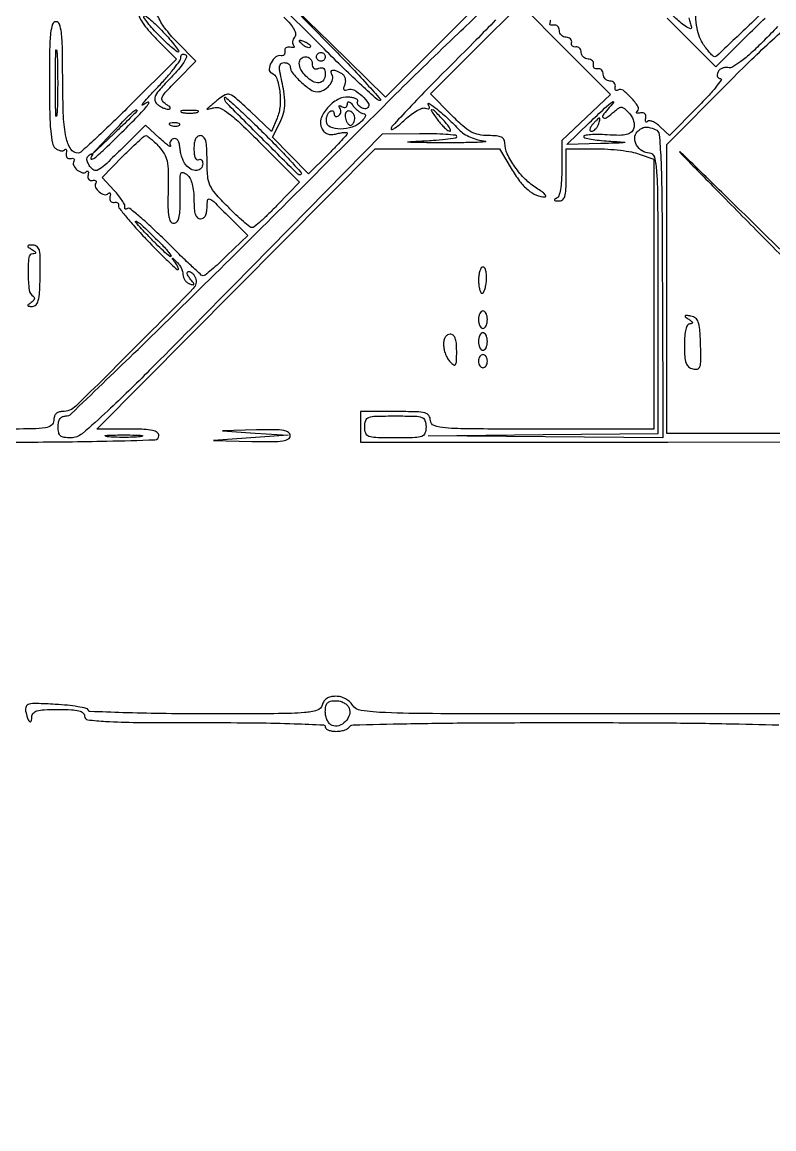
# Model space of a CAD drawing. Extents: x 23 to 255, y 40 to 184.
# Drawn here: x 159.96 to 174.48, y 101.29 to 122.66 of the extents above; entities that cross this region are included whole.
import ezdxf

# ---------------------------------------------------------------- set-up
doc = ezdxf.new("R2010")
doc.units = 0
doc.header["$MEASUREMENT"] = 0

msp = doc.modelspace()

# ---------------------------------------------------------------- linework, layer by layer
for points in [[(207.919475, 175.632891, 0.000007), (191.762556, 175.634099, 0.00002), (173.0434, 175.634494, 0.000013), (151.49745, 175.633531), (95.9364, 175.6296)], [(169.106471, 122.705549, -0.003967), (168.724681, 122.312264, -0.002475), (168.271403, 121.857218, 0.003105), (167.818016, 121.400911, 0.004915), (167.435747, 121.003636, 0.001392), (167.108771, 120.65513, 0.183449), (167.087003, 120.601854, 0.543627), (167.105431, 120.589249, 0.046779), (167.166355, 120.6217, 0.029526), (167.254493, 120.687589, 0.014125), (167.35995, 120.781818, -0.027522), (167.473834, 120.878219, -0.035544), (167.588657, 120.952851, -0.038375), (167.689388, 120.998877, -0.177271), (167.752426, 120.998939, 0.042383), (167.802827, 120.98525, 0.29782), (167.825155, 120.994648, 0.251403), (167.827819, 121.020968, 0.033502), (167.802234, 121.072775, -0.78615), (167.822901, 121.092576, -0.029371), (167.970377, 120.985682, -0.016759), (168.18999, 120.793289, -0.015761), (168.400907, 120.582765, 0.062341), (168.494282, 120.50547, 0.039949), (168.618821, 120.439507, 0.037813), (168.761227, 120.390468, 0.038527), (168.908507, 120.363815, -0.878529), (168.908842, 120.351488, -0.029971), (168.796331, 120.340614, -0.007191), (168.4917, 120.333898, -0.002585), (168.0579, 120.332818, -0.00157), (167.605691, 120.335451, -0.01539), (167.414994, 120.343033, -0.929277), (167.414967, 120.352835, -0.009494), (167.61375, 120.36419, 0.007609), (167.897567, 120.37933, 0.012576), (168.136522, 120.401775, 0.006193), (168.332353, 120.427616, 0.373233), (168.3539, 120.452544, 0.38526), (168.332269, 120.47637, 0.006646), (168.142617, 120.49251, 0.013038), (167.910481, 120.503086, 0.007846), (167.634781, 120.504124), (166.915762, 120.495549), (164.029881, 117.564274, -0.001255), (162.416126, 115.933347, -0.008896), (161.616902, 115.157764, -0.012263), (161.118202, 114.713199, -0.177723), (160.8997, 114.633, -0.032797), (160.769809, 114.641529, -0.146643), (160.70098, 114.67246, -0.168826), (160.665892, 114.733356, -0.047095), (160.6554, 114.8445, -0.045538), (160.664068, 114.939478, -0.107711), (160.69137, 115.004667, -0.13947), (160.737932, 115.042507, -0.101668), (160.803604, 115.056, 0.193871), (160.90649, 115.097451, 0.000444), (162.112093, 116.259184, 0.00276), (163.477892, 117.592266, 0.001633), (165.09351, 119.197147, -0.001051), (167.173657, 121.268288, -0.004971), (168.380439, 122.441244, -0.002124), (169.230312, 123.24416, -0.377965)], [(174.702462, 123.271229, -0.0021), (174.003771, 122.602056, -0.000254), (173.379004, 122.009298, -0.191958), (173.338618, 121.9932, -0.188215), (173.307568, 122.005317, -0.019642), (173.251123, 122.061541, -0.022209), (173.187313, 122.136737, -0.016005), (173.122714, 122.22585, -0.059399), (173.047163, 122.372187, -0.044848), (172.999166, 122.546772, -0.032404), (172.972932, 122.776162, -0.012181)], [(156.676223, 114.5484, 0.000551), (160.080729, 114.55215, 0.004803), (161.592554, 114.570003, 0.003392), (162.524918, 114.596302, 0.404004), (162.6012, 114.6753, 0.242763), (162.569043, 114.737628, 0.102652), (162.48033, 114.776564, 0.043947), (162.31209, 114.797048, 0.00833), (162.002878, 114.8022), (161.404556, 114.8022), (164.090918, 117.5094), (166.777279, 120.2166), (167.980601, 120.2166), (169.183922, 120.2166), (169.406116, 119.837456, 0.029579), (169.569048, 119.593707, 0.055878), (169.731738, 119.422539, 0.071791), (169.895512, 119.320815, 0.104203), (170.061588, 119.286316, 0.461377), (170.075788, 119.303059, 0.154255), (170.059208, 119.335922, 0.045768), (169.995794, 119.389988, 0.016749), (169.897177, 119.454743, -0.061092), (169.681594, 119.625384, -0.041191), (169.479974, 119.866283, -0.041821), (169.331287, 120.119504, -0.111764), (169.284916, 120.32235, 0.124791), (169.266688, 120.393609, 0.161282), (169.217695, 120.439457, 0.087838), (169.125165, 120.463796, 0.0205), (168.96417, 120.4704, -0.049882), (168.779041, 120.488915, -0.078403), (168.62952, 120.544488, -0.055694), (168.47168, 120.658033, -0.014524), (168.245763, 120.874452), (167.847786, 121.278505), (168.715721, 122.143486), (169.583656, 123.008467), (170.453142, 122.136012), (171.322627, 121.263557), (170.853514, 120.819889), (170.3844, 120.376221), (170.3844, 119.83816, -0.013474), (170.378032, 119.601898, -0.031569), (170.357416, 119.426508, -0.040789), (170.325084, 119.305775, -0.214209), (170.27865, 119.257429, 0.051902), (170.244976, 119.239587, 0.449116), (170.242943, 119.224691, 0.185333), (170.264558, 119.213004, 0.021021), (170.32095, 119.208079, 0.169654), (170.396197, 119.230618, 0.16556), (170.44196, 119.29533, 0.062861), (170.463941, 119.429982, 0.009065), (170.469, 119.709), (170.469, 120.2166), (171.034044, 120.2166, -0.01574), (171.270982, 120.20914, -0.014142), (171.515637, 120.186756, -0.014334), (171.733957, 120.154166, -0.042557), (171.880044, 120.115005), (172.161, 120.01341), (172.161, 117.407805), (172.161, 114.8022), (170.0037, 114.8022, -0.001156), (168.609523, 114.805422, -0.018414), (168.137213, 114.825009, -0.066032), (167.916458, 114.872094, -0.317237), (167.8464, 114.9714, 0.157888), (167.81686, 115.062616, 0.176663), (167.74065, 115.114162, 0.055952), (167.575778, 115.136253, 0.005351), (167.1696, 115.1406), (166.4928, 115.1406), (166.4928, 114.8445), (166.4928, 114.5484), (172.43595, 114.551478), (178.3791, 114.554556)], [(162.215865, 122.774449, 0.034033), (162.283858, 122.655503, 0.030747), (162.395255, 122.508607, 0.016886), (162.548177, 122.342487), (162.938146, 121.946565), (162.028041, 121.039282, -0.003795), (161.673857, 120.691516, -0.005952), (161.363574, 120.398514, -0.001987), (161.092781, 120.150816, -0.18634), (161.044045, 120.132, -0.255168), (160.900673, 120.210264, -0.090725), (160.808769, 120.43353, -0.042469), (160.757602, 120.841869, -0.009342), (160.742691, 121.54905, 0.003613), (160.736806, 122.160362, 0.024567), (160.716905, 122.461577, 0.055009), (160.680102, 122.622375, 0.319194), (160.6131, 122.67, 0.32432), (160.545804, 122.621218, 0.052212), (160.509636, 122.453176, 0.02353), (160.490562, 122.138906, 0.003392), (160.4862, 121.495959, 0.004679), (160.491596, 120.919369, 0.017643), (160.511093, 120.558671, 0.02367), (160.543407, 120.323606, 0.175295), (160.599734, 120.227693, 0.057384), (160.647818, 120.196322, 0.071756), (160.69834, 120.179569, 0.086475), (160.743434, 120.179372, 0.155552), (160.775984, 120.196184, -0.120174), (160.797316, 120.209151, -0.360613), (160.811993, 120.2032, -0.145679), (160.817402, 120.177069, -0.033369), (160.8105, 120.132, 0.084138), (160.808114, 120.085071, 0.141689), (160.823305, 120.049002, 0.160133), (160.853704, 120.029382, 0.115544), (160.894338, 120.028346, -0.058776), (160.933972, 120.03181, -0.168168), (160.959466, 120.022112, -0.245286), (160.967838, 120.001921, -0.116912), (160.95872, 119.974482, 0.258514), (160.954906, 119.894458, 0.104146), (161.024801, 119.805483, 0.106455), (161.123525, 119.753423, 0.270995), (161.198984, 119.773184, -0.120174), (161.220316, 119.786151, -0.360613), (161.234993, 119.7802, -0.145679), (161.240402, 119.754069, -0.033369), (161.2335, 119.709, 0.084138), (161.231114, 119.662071, 0.141689), (161.246305, 119.626002, 0.160133), (161.276704, 119.606382, 0.115544), (161.317338, 119.605346, -0.058776), (161.356972, 119.60881, -0.168168), (161.382466, 119.599112, -0.245286), (161.390838, 119.578921, -0.116912), (161.38172, 119.551482, 0.258514), (161.377906, 119.471458, 0.104146), (161.447801, 119.382483, 0.106455), (161.546525, 119.330423, 0.270995), (161.621984, 119.350184, -0.120174), (161.643316, 119.363151, -0.360613), (161.657993, 119.3572, -0.145679), (161.663402, 119.331069, -0.033369), (161.6565, 119.286, 0.079411), (161.653674, 119.2391, 0.13441), (161.667648, 119.20259, 0.159933), (161.696057, 119.182271, 0.12593), (161.73405, 119.18025, -0.065497), (161.772969, 119.182845, -0.125746), (161.802523, 119.173235, -0.173447), (161.818071, 119.153315, -0.149875), (161.81865, 119.126669, 0.239706), (161.828247, 119.07801, 0.00602), (161.973791, 118.897033, 0.011626), (162.15611, 118.686028, 0.007504), (162.376491, 118.449869, 0.00496), (162.738627, 118.0807, 0.025174), (162.952378, 117.887572, 0.72618), (162.977624, 117.903816, 0.097978), (162.932889, 117.99585, -0.001366), (162.864715, 118.086458, -0.225827), (162.862335, 118.098314, -0.561476), (162.868926, 118.100364, -0.002022), (162.942698, 118.034902, -0.053887), (162.989402, 117.983059, -0.040873), (163.029035, 117.917526, -0.041853), (163.056295, 117.848989, -0.072066), (163.065518, 117.788385, 0.084396), (163.075401, 117.732662, 0.068745), (163.103488, 117.678869, 0.069301), (163.144823, 117.635104, 0.08888), (163.1934, 117.608675, 0.019536), (163.262127, 117.58877, 0.453934), (163.27694, 117.59911, 0.194746), (163.269436, 117.625653, 0.007471), (163.204191, 117.707142, -0.034858), (163.165571, 117.761194, -0.085005), (163.147425, 117.806482, -0.18754), (163.152041, 117.835222, -0.266223), (163.17399, 117.8478, -0.124822), (163.210422, 117.838561, -0.06421), (163.248844, 117.810842, -0.057677), (163.283324, 117.770102, -0.055239), (163.308177, 117.721986, -0.292913), (163.266428, 117.519647, -0.002654), (162.131128, 116.368967, -0.003353), (160.998522, 115.248268, -0.195798), (160.734115, 115.1406, 0.077897), (160.663812, 115.12958, 0.123658), (160.612364, 115.097538, 0.120639), (160.581353, 115.044316, 0.071991), (160.5708, 114.9714, -0.224251), (160.526581, 114.877766, -0.134742), (160.412175, 114.826604, -0.035495), (160.159181, 114.805891, -0.002682), (159.471, 114.8022)], [(165.012914, 122.760772, -0.018813), (165.140721, 122.623639, -0.054534), (165.214237, 122.517013, -0.092996), (165.240626, 122.434405, -0.207001), (165.222462, 122.372288, 0.066357), (165.195889, 122.329922, 0.077638), (165.183118, 122.28426, 0.089711), (165.185679, 122.242465, 0.137167), (165.203384, 122.211016, -0.120174), (165.216351, 122.189684, -0.360613), (165.2104, 122.175007, -0.145679), (165.184269, 122.169598, -0.033369), (165.1392, 122.1765, 0.079411), (165.0923, 122.179326, 0.13441), (165.05579, 122.165352, 0.159933), (165.035471, 122.136943, 0.12593), (165.03345, 122.09895, -0.085046), (165.034525, 122.060167, -0.140534), (165.021223, 122.030477, -0.158736), (164.995669, 122.014615, -0.116905), (164.962127, 122.01435, 0.23411), (164.861154, 121.990165, 0.092752), (164.767754, 121.877183, 0.11086), (164.730743, 121.750858, 0.332876), (164.776972, 121.680066, -0.227495), (164.878534, 121.576119, -0.051126), (164.9351, 121.328121, -0.050232), (164.94128, 121.043547, -0.07867), (164.884226, 120.805966), (164.779093, 120.552151), (164.361664, 120.942607, 0.00614), (164.086292, 121.193916, 0.089136), (163.974241, 121.262563, 0.211668), (163.882349, 121.258396, 0.059128), (163.759167, 121.177583, -0.000864), (163.685206, 121.115664, -0.001067), (163.616038, 121.05821, -0.000877), (163.557736, 121.010165, -0.007868), (163.5318, 120.989542, 0.631848), (163.533274, 120.982702, 0.096451), (163.552247, 120.981957, 0.026364), (163.597695, 120.991445, 0.009671), (163.660806, 121.009447, -0.187345), (163.781882, 121.000569, -0.051386), (163.948314, 120.89938, -0.028507), (164.18684, 120.696033, -0.006193), (164.573318, 120.317256), (165.314525, 119.572599), (164.893233, 119.1332, -0.007893), (164.726625, 118.964834, -0.011645), (164.574721, 118.822874, -0.007019), (164.444246, 118.709759, -0.176863), (164.40054, 118.6938, -0.171673), (164.357021, 118.709196, -0.007703), (164.233004, 118.812697, -0.012182), (164.088404, 118.943473, -0.008343), (163.93047, 119.098556, -0.013555), (163.690176, 119.356124, -0.075581), (163.588091, 119.514437, -0.085645), (163.543812, 119.687142, -0.02003), (163.5318, 119.986856, 0.011425), (163.526247, 120.229835, 0.052787), (163.505099, 120.368659, 0.11625), (163.465717, 120.44283, 0.216078), (163.4049, 120.4704, 0.153521), (163.349764, 120.453062, 0.127069), (163.309521, 120.406118, 0.08173), (163.285446, 120.326258, 0.032438), (163.278, 120.211607, 0.027979), (163.283613, 120.111383, 0.069343), (163.301791, 120.040295, 0.145541), (163.329456, 120.005934, 0.297719), (163.3626, 120.0051, -0.139169), (163.394718, 120.014232, -0.191142), (163.422349, 120.003283, -0.138808), (163.441002, 119.972161, -0.066118), (163.4472, 119.925493, -0.183505), (163.413708, 119.83731, -0.200439), (163.331534, 119.797695, -0.14179), (163.220825, 119.823397, -0.092323), (163.119254, 119.907904, -0.062301), (163.081572, 119.966916, -0.028501), (163.047037, 120.051688, -0.027684), (163.020392, 120.146299, -0.03416), (163.006624, 120.236868, 0.039079), (162.992297, 120.325256, 0.098512), (162.964935, 120.384108, 0.161811), (162.926573, 120.4114, 0.167523), (162.880115, 120.409799, 0.096757), (162.842829, 120.386458, 0.112483), (162.819442, 120.351868, 0.115663), (162.813723, 120.311348, 0.10676), (162.82627, 120.271185, -0.656744), (162.818753, 120.261228, -0.096231), (162.786242, 120.276137, -0.023573), (162.71256, 120.334387, -0.008417), (162.612912, 120.424093), (162.344654, 120.673886), (161.858146, 120.192454, -0.005029), (161.554594, 119.898054, -0.066635), (161.428548, 119.806737, -0.244711), (161.345498, 119.805582, -0.137472), (161.269051, 119.875289, -0.030657), (161.22474, 119.956992, -0.101833), (161.210719, 120.016156, -0.155769), (161.223722, 120.061491, -0.107622), (161.262404, 120.098849, -0.034812), (161.302327, 120.119836, -0.421972), (161.316803, 120.113983, -0.218346), (161.315869, 120.091762, -0.017618), (161.286732, 120.039321, 0.675778), (161.304699, 120.015498, 0.11046), (161.380306, 120.055243, 0.016668), (161.604176, 120.258566, 0.003681), (161.973539, 120.622531, 0.005801), (162.267097, 120.922981, 0.03531), (162.405603, 121.090252, 0.743424), (162.387493, 121.113705, 0.070172), (162.28395, 121.056408, -0.806561), (162.275609, 121.063605, -0.050289), (162.309859, 121.113766, -0.011908), (162.418903, 121.237249, -0.004259), (162.58005, 121.408259, 0.010825), (162.750186, 121.593626, 0.015058), (162.893731, 121.767257, 0.011454), (163.003977, 121.91601, 0.154946), (163.0242, 121.979703, -0.095748), (163.031318, 122.016533, -0.173681), (163.051434, 122.039205, -0.171966), (163.081537, 122.044078, -0.093642), (163.116913, 122.030486, -0.361485), (163.132864, 121.982909, -0.050718), (163.082127, 121.883424, -0.035306), (162.980952, 121.748533, -0.014797), (162.827151, 121.581343, 0.009469), (162.623926, 121.365095, 0.061404), (162.538093, 121.243009, 0.157705), (162.522764, 121.157449, 0.176879), (162.561667, 121.08375, 0.041784), (162.614497, 121.043468, 0.035059), (162.676405, 121.00982, 0.036467), (162.737708, 120.987105, 0.076519), (162.787979, 120.980573, 0.146483), (162.815849, 120.989636, 0.374752), (162.820669, 121.008642, 0.117667), (162.79569, 121.038118, 0.026775), (162.740543, 121.074249, -0.112834), (162.670641, 121.139524, -0.259948), (162.664647, 121.20885, -0.081737), (162.731573, 121.309787, -0.006855), (162.948508, 121.536976), (163.313229, 121.9086), (162.941674, 122.287187, -0.032221), (162.718528, 122.54596, -0.058407), (162.577278, 122.786758, -0.185907)], [(174.553369, 122.577753, -0.00773), (174.282152, 122.295507, -0.012045), (174.043822, 122.066353, -0.025272), (173.845838, 121.902566, -0.028904), (173.687971, 121.798498, -0.180752), (173.594227, 121.782658, 0.078845), (173.533107, 121.784669, 0.077868), (173.474084, 121.767702, 0.082903), (173.426166, 121.734868, 0.109994), (173.397048, 121.690954, 0.074822), (173.38687, 121.644797, 0.123206), (173.393888, 121.605671, 0.152359), (173.416784, 121.579832, 0.136676), (173.451361, 121.5702, -0.60896), (173.46492, 121.543954, -0.015556), (173.362775, 121.409097, -0.016694), (173.209939, 121.232264, -0.008704), (173.008451, 121.021764), (172.464889, 120.473327), (172.285518, 120.641837, 0.035041), (172.212133, 120.701685, 0.052442), (172.139972, 120.741982, 0.067456), (172.079359, 120.758744, 0.234272), (172.041924, 120.746124, -0.113795), (172.01995, 120.732385, -0.359742), (172.004849, 120.738043, -0.152043), (171.999089, 120.763819, -0.034206), (172.0059, 120.8088, 0.082914), (172.008553, 120.858612, 0.169899), (171.9918, 120.8934, 0.169899), (171.957012, 120.910153, 0.082914), (171.9072, 120.9075, -0.034206), (171.862219, 120.900689, -0.152043), (171.836443, 120.906449, -0.359742), (171.830785, 120.92155, -0.113795), (171.844524, 120.943524, 0.352482), (171.854233, 121.033388, 0.043745), (171.725242, 121.200428, 0.042823), (171.567096, 121.344886, 0.311577), (171.469806, 121.349804, -0.116721), (171.443399, 121.341018, -0.24775), (171.424091, 121.349112, -0.168461), (171.414985, 121.373725, -0.058119), (171.418654, 121.412016, 0.118611), (171.417637, 121.453542, 0.122088), (171.397795, 121.489557, 0.111703), (171.361678, 121.51436, 0.087469), (171.315, 121.524055, -0.097372), (171.266265, 121.535179, -0.091968), (171.224247, 121.564047, -0.091968), (171.195379, 121.606065, -0.097372), (171.184255, 121.6548, 0.081727), (171.175077, 121.701665, 0.107643), (171.151604, 121.73821, 0.122076), (171.117622, 121.758693, 0.126707), (171.078505, 121.76055, -0.099912), (171.041278, 121.760346, -0.149017), (171.012747, 121.775547, -0.149017), (170.997546, 121.804078, -0.099912), (170.99775, 121.841305, 0.126707), (170.995893, 121.880422, 0.122076), (170.97541, 121.914404, 0.107643), (170.938865, 121.937877, 0.081727), (170.892, 121.947055, -0.097372), (170.843265, 121.958179, -0.091968), (170.801247, 121.987047, -0.091968), (170.772379, 122.029065, -0.097372), (170.761255, 122.0778, 0.081727), (170.752077, 122.124665, 0.107643), (170.728604, 122.16121, 0.122076), (170.694622, 122.181693, 0.126707), (170.655505, 122.18355, -0.099912), (170.618278, 122.183346, -0.149017), (170.589747, 122.198547, -0.149017), (170.574546, 122.227078, -0.099912), (170.57475, 122.264305, 0.126707), (170.572893, 122.303422, 0.122076), (170.55241, 122.337404, 0.107643), (170.515865, 122.360877, 0.081727), (170.469, 122.370055, -0.097372), (170.420265, 122.381179, -0.091968), (170.378247, 122.410047, -0.091968), (170.349379, 122.452065, -0.097372), (170.338255, 122.5008, 0.087469), (170.32856, 122.547478, 0.111703), (170.303757, 122.583595, 0.122088), (170.267742, 122.603437, 0.118611), (170.226216, 122.604454, -0.055337), (170.187769, 122.600554, -0.160715), (170.162797, 122.609057, -0.250524), (170.154273, 122.627498, -0.124536), (170.16225, 122.652768, 0.32665), (170.158362, 122.702599, 0.00479)], [(172.421519, 122.736601), (173.358838, 121.799282), (173.985559, 122.421821, -0.006658), (174.311423, 122.737001, -0.034375)], [(172.840371, 122.743048, -0.000496), (172.866184, 122.648148, -0.000718), (172.888786, 122.56425, -0.619908), (172.85679, 122.536037, -0.068677), (172.745334, 122.600498, -0.023138), (172.534157, 122.781188, -0.006018)], [(175.227269, 114.7176), (172.4148, 114.7176), (172.4148, 117.507438), (172.4148, 120.297277), (173.591342, 121.483638, -0.004554), (174.050501, 121.938272, -0.007069), (174.455647, 122.321191, -0.00274), (174.807606, 122.641004, -0.187541)], [(175.6296, 117.26319, 0.000441), (174.560626, 118.314421, 0.000661), (173.625638, 119.229847, 0.000262), (172.821533, 120.014225, 0.01496), (172.6686, 120.15458, 0.958983), (172.66276, 120.148367, 0.00047), (173.339178, 119.458252, 0.000939), (174.192284, 118.592765, 0.000504), (175.248419, 117.527468)], [(174.6144, 109.3032), (170.53165, 109.3032, -0.000606), (167.884319, 109.306408, -0.009488), (166.979505, 109.325774, -0.022972), (166.507391, 109.366624, -0.223699), (166.343233, 109.4724, 0.075279), (166.285682, 109.539557, 0.057865), (166.205679, 109.593869, 0.056523), (166.113209, 109.629508, 0.063823), (166.018863, 109.6416, 0.05222), (165.919572, 109.631202, 0.09102), (165.84325, 109.599808, 0.103071), (165.789277, 109.546715, 0.083296), (165.755913, 109.4724, -0.260787), (165.659768, 109.372448, -0.055099), (165.412924, 109.326379, -0.017427), (164.912557, 109.306567, -0.001181), (163.486683, 109.3032, -0.00315), (162.631593, 109.308587, -0.005151), (161.907005, 109.325184, -0.001137), (161.275788, 109.347586, -0.301869), (161.2335, 109.378037, 0.253622), (161.197711, 109.409028, 0.011968), (161.035906, 109.440643, 0.017254), (160.834281, 109.467932, 0.011298), (160.60044, 109.486073, 0.005197), (160.232836, 109.502419, 0.063718), (160.093152, 109.489359, 0.236898), (160.03661, 109.443099, 0.153725), (160.026737, 109.357489, 0.027269), (160.060742, 109.221353, 0.133492), (160.10281, 109.154951, 0.547936), (160.134946, 109.163564, 0.076759), (160.1478, 109.2468, -0.184957), (160.174746, 109.317153, -0.143036), (160.24509, 109.360775, -0.058085), (160.384423, 109.382533, -0.009717), (160.6554, 109.3878, -0.010614), (160.912241, 109.382347, -0.050675), (161.05725, 109.361363, -0.113455), (161.13443, 109.322068, -0.222027), (161.163, 109.2609, 0.376957), (161.227059, 109.188005, 0.018593), (161.5719, 109.156304, 0.012108), (162.176974, 109.137978, 0.001516), (163.4895, 109.134, -0.002545), (164.490058, 109.128907, -0.006542), (165.213225, 109.112081, -0.00226), (165.778177, 109.088979, -0.400981), (165.816, 109.0494, 0.222681), (165.831175, 109.017016, 0.076538), (165.876661, 108.989651, 0.058208), (165.943431, 108.97099, 0.039081), (166.022507, 108.9648, 0.037634), (166.105388, 108.971047, 0.041396), (166.183712, 108.989651, 0.045439), (166.246896, 109.016871, 0.130646), (166.2813, 109.0494, -0.253681), (166.351274, 109.089496, -0.000822), (167.389405, 109.112151, -0.003622), (168.686005, 109.128917, -0.001421), (170.473993, 109.134, -0.001379), (172.277955, 109.129026, -0.003729), (173.558148, 109.112418, -0.000767), (174.574656, 109.090089, -0.407348)]]:
    msp.add_lwpolyline(points, format="xyb")
for points in [[(168.076929, 122.314681), (166.978205, 121.214181), (165.910653, 122.25934), (164.8431, 123.3045), (165.89933, 122.22585, -0.00376), (166.298452, 121.812077, -0.006659), (166.620426, 121.464053, -0.002491), (166.881682, 121.171084, -0.645936), (166.870908, 121.1472, -0.186412), (166.815307, 121.168676, -0.002167), (166.519311, 121.439773, -0.006229), (166.179739, 121.761431, -0.003983), (165.792856, 122.143194), (164.799456, 123.139188), (164.969328, 123.472382, 0.054076), (165.086381, 123.78015, 0.061913), (165.127697, 124.092006, 0.062734), (165.091297, 124.401011, 0.057897), (164.979212, 124.7004), (164.827351, 124.9965), (165.510661, 125.694956), (166.193971, 126.393412), (167.684812, 124.904297), (169.175653, 123.415182)], [(162.979038, 122.089038, -0.378562), (162.955032, 122.087556, -0.008422), (162.857476, 122.166286, -0.014746), (162.741661, 122.268963, -0.008891), (162.610253, 122.397053, -0.011693), (162.484196, 122.530477, -0.019271), (162.384834, 122.649624, -0.013949), (162.312856, 122.748623, -0.361113), (162.315696, 122.779296, -0.372009), (162.345879, 122.781506, -0.014167), (162.441414, 122.706204, -0.019398), (162.556213, 122.602505, -0.011682), (162.68448, 122.47128, -0.008879), (162.807405, 122.334715, -0.014643), (162.905742, 122.214552, -0.008301), (162.981019, 122.113439, -0.36751)], [(165.522139, 122.178739, -0.20742), (165.49623, 122.1685, -0.082976), (165.458042, 122.176171, -0.063152), (165.41386, 122.199735, -0.043285), (165.37044, 122.236502, -0.011214), (165.317409, 122.292384, -0.400052), (165.317806, 122.30873, -0.286372), (165.336844, 122.313139, -0.008399), (165.417799, 122.283861, -0.036269), (165.472586, 122.258313, -0.070189), (165.511024, 122.229154, -0.120343), (165.527725, 122.201427, -0.278911)], [(160.633535, 120.91455, -0.051624), (160.62278, 120.845687, -0.855935), (160.612633, 120.846738, -0.01079), (160.605705, 121.076082, -0.002155), (160.60394, 121.4856, -0.002155), (160.605705, 121.895118, -0.01079), (160.612633, 122.124462, -0.855935), (160.62278, 122.125513, -0.051624), (160.633535, 122.05665, -0.008153), (160.642761, 121.796683, -0.004793), (160.645743, 121.4856, -0.004793), (160.642761, 121.174517, -0.008153)], [(165.816, 121.9932, -0.099038), (165.809541, 121.960913, -0.097945), (165.791149, 121.933451, -0.097945), (165.763687, 121.915059, -0.099038), (165.7314, 121.9086, -0.099038), (165.699113, 121.915059, -0.097945), (165.671651, 121.933451, -0.097945), (165.653259, 121.960913, -0.099038), (165.6468, 121.9932, -0.099038), (165.653259, 122.025487, -0.097945), (165.671651, 122.052949, -0.097945), (165.699113, 122.071341, -0.099038), (165.7314, 122.0778, -0.099038), (165.763687, 122.071341, -0.097945), (165.791149, 122.052949, -0.097945), (165.809541, 122.025487, -0.099038)], [(165.1392, 121.800674, 0.174038), (165.182149, 121.681022, 0.03293), (165.343639, 121.509432, 0.033685), (165.527559, 121.359931, 0.152305), (165.657591, 121.317862, 0.128704), (165.781117, 121.348797, 0.089584), (165.893451, 121.439651, 0.101275), (165.957208, 121.55359, 0.218867), (165.94519, 121.651094, -0.156103), (165.931326, 121.706815, -0.369911), (165.959048, 121.73515, -0.126727), (166.033356, 121.722826, -0.037253), (166.136115, 121.667891, -0.107412), (166.173733, 121.630721, -0.081902), (166.197085, 121.577565, -0.077044), (166.203005, 121.516546, -0.077489), (166.190146, 121.456727, 0.034245), (166.17029, 121.392066, 0.210845), (166.176583, 121.358642, 0.285302), (166.203201, 121.346971, 0.056009), (166.256069, 121.360724, -0.226166), (166.370033, 121.351766, -0.054176), (166.52746, 121.236614, -0.058668), (166.647157, 121.098424, -0.35994), (166.63891, 121.01131, -0.231179), (166.577902, 120.990343, -0.1105), (166.497903, 121.018954, -0.120969), (166.442208, 121.0768, -0.276561), (166.443021, 121.135099, 0.337786), (166.440613, 121.159608, 0.099207), (166.40789, 121.183148, 0.057026), (166.348537, 121.202284, 0.028857), (166.270652, 121.213282, 0.147662), (166.058466, 121.167916, 0.087726), (165.855602, 121.004256, 0.094625), (165.732495, 120.793308, 0.210784), (165.746303, 120.611753, 0.069761), (165.79684, 120.542541, 0.113426), (165.857642, 120.503146, 0.101369), (165.934622, 120.491748, 0.047748), (166.034451, 120.506885, -0.01809), (166.112895, 120.523583, -0.03161), (166.178914, 120.530898, -0.035678), (166.227007, 120.529735, -0.386512), (166.239, 120.516538, -0.181561), (166.228934, 120.489732, -0.003524), (166.129457, 120.377555, -0.008001), (166.009007, 120.247876, -0.00522), (165.866087, 120.10194), (165.493174, 119.729027), (165.14535, 120.083434), (164.797526, 120.437841), (164.935936, 120.715291, 0.049589), (165.008684, 120.906446, 0.065384), (165.033565, 121.09106, 0.043942), (165.013665, 121.326158, 0.011016), (164.939281, 121.70415, -0.047796), (164.9301, 121.779776, -0.114033), (164.941372, 121.834876, -0.160629), (164.972156, 121.868092, -0.126887), (165.019873, 121.8804, -0.065002), (165.065492, 121.874444, -0.08253), (165.104148, 121.856981, -0.098941), (165.130006, 121.831078, -0.14789)], [(165.5622, 121.857249, 0.077669), (165.570641, 121.803237, 0.166102), (165.595516, 121.769775, 0.166138), (165.635661, 121.758531, 0.07771), (165.6891, 121.769994, -0.086117), (165.745198, 121.78105, -0.195231), (165.784919, 121.765971, -0.155809), (165.808657, 121.723853, -0.051069), (165.816, 121.652145, -0.148866), (165.782361, 121.541666, -0.226305), (165.697534, 121.491443, -0.151336), (165.574262, 121.517839, -0.068622), (165.441343, 121.618543, -0.069558), (165.346396, 121.74435, -0.123494), (165.312971, 121.869056, -0.201266), (165.348096, 121.956717, -0.200752), (165.4353, 121.9932, -0.106303), (165.483718, 121.982788, -0.099375), (165.524923, 121.953264, -0.096079), (165.552546, 121.909147, -0.09222)], [(165.352079, 119.724479, -0.412572), (165.287104, 119.724297, -0.001105), (164.594106, 120.412602, -0.00154), (163.914746, 121.094538, -0.19762), (163.8702, 121.202843, -0.645983), (163.889046, 121.211343, -0.003197), (164.093083, 121.028827, -0.007516), (164.337875, 120.800226, -0.004209), (164.628951, 120.515337, -0.00441), (164.917328, 120.223187, -0.007347), (165.154355, 119.971488, -0.002157), (165.352828, 119.752536, -0.398678)], [(166.565577, 120.8934, -0.280319), (166.588065, 120.879717, -0.206123), (166.590186, 120.84991, -0.081739), (166.56426, 120.8023, -0.030921), (166.51395, 120.74535, -0.113898), (166.337044, 120.634789, -0.082511), (166.107101, 120.596, -0.102535), (165.915157, 120.635288, -0.27928), (165.837793, 120.743684, -0.051569), (165.839455, 120.803309, -0.051282), (165.853276, 120.86145, -0.05602), (165.876428, 120.909652, -0.114882), (165.905983, 120.939027, -0.096671), (165.936198, 120.950429, -0.174401), (165.96193, 120.94582, -0.171212), (165.979146, 120.925753, -0.092754), (165.9852, 120.8934, 0.103494), (165.991878, 120.861481, 0.179156), (166.010457, 120.842208, 0.165631), (166.038345, 120.83882, 0.086767), (166.07118, 120.851953, 0.105964), (166.09964, 120.879259, 0.09932), (166.115233, 120.916456, 0.096172), (166.115531, 120.95782, 0.092519), (166.100409, 120.996917, -0.036486), (166.082365, 121.031521, -0.343373), (166.086306, 121.046711, -0.279645), (166.103745, 121.048639, -0.029587), (166.141329, 121.028379, 0.088781), (166.179223, 121.013398, 0.167696), (166.211418, 121.017702, 0.174807), (166.23322, 121.040665, 0.097571), (166.241691, 121.078757, -0.109415), (166.250815, 121.115682, -0.371867), (166.271906, 121.124563, -0.13099), (166.306168, 121.102409, -0.021753), (166.356767, 121.04145, 0.037549), (166.406892, 120.9848, 0.038672), (166.464464, 120.93689, 0.04167), (166.520708, 120.903673, 0.11302)], [(171.2727, 120.978, 0.033619), (171.177026, 120.856828, 0.500692), (171.191921, 120.81295, 0.242254), (171.263607, 120.824535, 0.025003), (171.400357, 120.936385, -0.034401), (171.484864, 121.002895, -0.17774), (171.541614, 121.017157, -0.157996), (171.598022, 120.992034, -0.025713), (171.684008, 120.90632, -0.054153), (171.737435, 120.832635, -0.060517), (171.771436, 120.751829, -0.06629), (171.783047, 120.672316, -0.095041), (171.770546, 120.602389, -0.129539), (171.718999, 120.530799, -0.115929), (171.636742, 120.490221, -0.059925), (171.500598, 120.475496, -0.012584), (171.260791, 120.484404, 0.012216), (171.086872, 120.490993, 0.020387), (170.940455, 120.48699, 0.015589), (170.826714, 120.475661, 0.377057), (170.807285, 120.453472, 0.346583), (170.826818, 120.428777, 0.012982), (170.950261, 120.402675, 0.018561), (171.107351, 120.379689, 0.011378), (171.29385, 120.363718, -0.001134), (171.597141, 120.343996, -0.840676), (171.598038, 120.335525, -0.062999), (171.548144, 120.327865, -0.000468), (171.13094, 120.317197), (170.481579, 120.3012), (170.91944, 120.722375, -0.004604), (171.211695, 120.998358, -0.0303), (171.367252, 121.125958, -0.854322), (171.381489, 121.111659, -0.026199)], [(162.1782, 120.95367, -0.197838), (162.171533, 120.937479, -0.001034), (162.047731, 120.813164, -0.004332), (161.904315, 120.672212, -0.002707), (161.73405, 120.50952), (161.2899, 120.0897), (161.70972, 120.53385, -0.002382), (161.965379, 120.801758, -0.01834), (162.090249, 120.9222, -0.059334), (162.154899, 120.967592, -0.567399)], [(163.04535, 120.919683, 0.039571), (163.112799, 120.907652, 0.024357), (163.1934, 120.903724, 0.024357), (163.274001, 120.907652, 0.039571), (163.34145, 120.919683, 0.161593), (163.363373, 120.933922, 0.542911), (163.359031, 120.947008, 0.052887), (163.299318, 120.956028, 0.011065), (163.1934, 120.958373, 0.011065), (163.087482, 120.956028, 0.052887), (163.027769, 120.947008, 0.542911), (163.023427, 120.933922, 0.161593)], [(166.211831, 120.917882, 0.110653), (166.19911, 120.881125, 0.057983), (166.19926, 120.832481, 0.053466), (166.211268, 120.780196, 0.055305), (166.234007, 120.732279, 0.040088), (166.270654, 120.682406, 0.198204), (166.301155, 120.66708, 0.224971), (166.330997, 120.678596, 0.051636), (166.364874, 120.722539, 0.09172), (166.382346, 120.767502, 0.07681), (166.384109, 120.818724, 0.076613), (166.370315, 120.868212, 0.090402), (166.342697, 120.908143, 0.070206), (166.306569, 120.935336, 0.108105), (166.269222, 120.946467, 0.133808), (166.236248, 120.940065, 0.140778)], [(167.9905, 120.769159, 0.022056), (168.054428, 120.689006, 0.027591), (168.12082, 120.620883, 0.027771), (168.18115, 120.571338, 0.150637), (168.220697, 120.557659, 0.485177), (168.234307, 120.573773, 0.080479), (168.217557, 120.617909, 0.039828), (168.17108, 120.685419, 0.017912), (168.1002, 120.7665, 0.004768), (167.926017, 120.948402, 0.195772), (167.876936, 120.969786, 0.611842), (167.864682, 120.947187, 0.006964)], [(170.9766, 120.6819, 0.035237), (170.940395, 120.631431, 0.100348), (170.925562, 120.591021, 0.22275), (170.932963, 120.565905, 0.214681), (170.95719, 120.555, 0.125677), (170.993652, 120.564312, 0.064053), (171.032167, 120.592277, 0.05745), (171.066783, 120.633368, 0.054778), (171.091794, 120.6819, 0.019009), (171.10838, 120.730579, 0.034664), (171.117582, 120.771523, 0.044074), (171.119447, 120.800756, 0.407084), (171.111204, 120.8088, 0.176553), (171.094689, 120.802781, 0.014236), (171.059583, 120.771523, 0.017822), (171.019076, 120.730511, 0.012711)], [(162.839138, 120.666409, 0.051402), (162.885403, 120.653208, 0.05415), (162.932572, 120.650042, 0.060344), (162.973629, 120.656739, 0.126455), (163.001287, 120.673088, 0.296942), (163.005197, 120.691603, 0.208169), (162.989754, 120.707224, 0.077125), (162.949147, 120.716591, 0.028489), (162.89025, 120.717521, 0.018894), (162.827111, 120.712526, 0.168741), (162.802428, 120.70057, 0.470617), (162.803887, 120.685152, 0.054073)], [(172.190538, 120.590491, -0.285215), (172.265536, 120.491572, -0.011913), (172.297495, 120.030566, -0.00942), (172.318148, 119.252851, -0.001214), (172.326948, 117.587191), (172.33538, 114.633), (170.06974, 114.652683), (167.8041, 114.672367), (170.02485, 114.696388), (172.2456, 114.720409), (172.2456, 117.426205, 0.000908), (172.242426, 119.173582, 0.014432), (172.223151, 119.766569, 0.044893), (172.179466, 120.053516, 0.345318), (172.079377, 120.132, -0.143178), (171.93835, 120.173229, -0.120551), (171.830546, 120.286198, -0.135077), (171.794349, 120.425898, -0.195018), (171.84348, 120.54204, -0.045753), (171.921832, 120.607229, -0.116474), (171.990322, 120.633842, -0.099009), (172.07039, 120.62914, -0.027599)], [(162.598042, 120.262262, -0.055215), (162.702374, 120.123259, -0.080944), (162.75784, 119.981107, -0.049057), (162.780389, 119.781426, -0.009399), (162.778788, 119.416262, 0.007332), (162.775943, 119.082274, 0.041338), (162.791741, 118.9048, 0.100099), (162.827864, 118.811924, 0.255428), (162.889205, 118.7784, 0.210332), (162.948269, 118.804396, 0.11862), (162.986858, 118.874132, 0.05584), (163.007369, 119.003096, 0.013018), (163.011784, 119.22255, -0.002451), (163.011368, 119.632583, -0.068868), (163.026361, 119.737897, -0.442642), (163.067702, 119.758298, -0.079597), (163.1511, 119.709, -0.109775), (163.203495, 119.641406, -0.045033), (163.243588, 119.531815, -0.038419), (163.269453, 119.39277, -0.026785), (163.278, 119.233341, 0.01744), (163.28421, 119.055364, 0.065183), (163.306397, 118.945874, 0.127222), (163.346166, 118.885595, 0.185719), (163.4049, 118.863, 0.145901), (163.458627, 118.879019, 0.123095), (163.499058, 118.922739, 0.085775), (163.523876, 118.99514, 0.039796), (163.5318, 119.094537, -0.043018), (163.542953, 119.22393, -0.479349), (163.58235, 119.245702, -0.096223), (163.659571, 119.195, -0.003139), (163.924262, 118.933612), (164.316723, 118.54115), (163.916497, 118.152175, -0.006717), (163.758952, 118.003121, -0.010021), (163.616897, 117.877461, -0.00547), (163.494866, 117.776076, -0.172253), (163.458601, 117.7632, -0.186664), (163.420773, 117.777832, -0.002213), (163.221467, 117.960763, -0.006301), (162.992762, 118.177967, -0.004031), (162.732319, 118.435756, 0.008114), (162.470832, 118.690385, 0.013063), (162.239036, 118.897722, 0.006788), (162.041312, 119.060931, 0.317589), (161.991958, 119.063967, -0.059278), (161.966002, 119.051901, -0.20941), (161.948113, 119.053626, -0.264912), (161.939973, 119.067087, -0.085378), (161.943454, 119.091033, 0.201855), (161.939979, 119.132485, 0.023255), (161.891817, 119.214966, 0.025068), (161.82207, 119.31161, 0.017924), (161.735025, 119.412655), (161.50335, 119.662868), (161.901045, 120.066634, -0.006088), (162.057209, 120.221368, -0.009215), (162.197157, 120.351794, -0.004582), (162.317813, 120.458173, -0.180274), (162.350623, 120.4704, -0.162644), (162.380357, 120.460465, -0.013614), (162.444704, 120.409259, -0.017007), (162.519362, 120.341988, -0.0123)], [(162.616909, 118.408546, -0.011545), (162.708941, 118.313235, -0.01907), (162.781597, 118.228134, -0.01369), (162.834422, 118.157356, -0.364796), (162.832546, 118.135546, -0.395683), (162.809673, 118.134817, -0.004731), (162.688567, 118.243455, -0.010945), (162.546999, 118.378692, -0.006567), (162.3846, 118.545088, -0.008173), (162.152, 118.79791, -0.855011), (162.167193, 118.816417, -0.057589), (162.300156, 118.716086, -0.004585)], [(160.1478, 118.2708, -0.017368), (160.204793, 118.231096, -0.182845), (160.219757, 118.207538, -0.414178), (160.209781, 118.192348, -0.048166), (160.165052, 118.187495, 0.380909), (160.087692, 118.116902, 0.028202), (160.07314, 117.806382, 0.029103), (160.094706, 117.488554, 0.226583), (160.172896, 117.36699, -0.164052), (160.19291, 117.34284, -0.168043), (160.193961, 117.311768, -0.116378), (160.173949, 117.277679, -0.060937), (160.135682, 117.24632, 0.016208), (160.078123, 117.207179, 0.319513), (160.071706, 117.187985, 0.310109), (160.087764, 117.175171, 0.015673), (160.158245, 117.172295, 0.215247), (160.227507, 117.202778, 0.121682), (160.271495, 117.285246, 0.04871), (160.296133, 117.447729, 0.008149), (160.307763, 117.7632, 0.006956), (160.30999, 118.098511, 0.055333), (160.291805, 118.252142, 0.158781), (160.24727, 118.325882, 0.182284), (160.170418, 118.354105, 0.011895), (160.086948, 118.351395, 0.32293), (160.070734, 118.338258, 0.313755), (160.077851, 118.318323, 0.011518)], [(168.777, 117.6786, 0.024789), (168.781825, 117.58134, 0.039397), (168.796565, 117.499354, 0.046828), (168.817856, 117.441068, 0.289443), (168.843605, 117.4248, 0.273944), (168.870601, 117.440791, 0.043716), (168.896325, 117.499354, 0.038035), (168.917305, 117.581354, 0.024603), (168.929549, 117.6786, 0.032026), (168.930718, 117.775842, 0.051203), (168.917961, 117.857846, 0.06845), (168.894538, 117.914294, 0.26623), (168.862944, 117.9324, 0.252544), (168.82993, 117.914589, 0.063787), (168.802246, 117.857846, 0.049538), (168.783256, 117.775824, 0.03214)], [(168.777, 116.9172, 0.048028), (168.783234, 116.852446, 0.068025), (168.801851, 116.797702, 0.088204), (168.829293, 116.760815, 0.191087), (168.8616, 116.748, 0.191087), (168.893907, 116.760815, 0.088204), (168.921349, 116.797702, 0.068025), (168.939966, 116.852446, 0.048028), (168.9462, 116.9172, 0.048028), (168.939966, 116.981954, 0.068025), (168.921349, 117.036698, 0.088204), (168.893907, 117.073585, 0.191087), (168.8616, 117.0864, 0.191087), (168.829293, 117.073585, 0.088204), (168.801851, 117.036698, 0.068025), (168.783234, 116.981954, 0.048028)], [(172.8378, 116.923043, -0.021292), (172.890984, 116.882771, -0.163218), (172.907298, 116.856547, -0.396008), (172.897747, 116.839913, -0.07093), (172.85895, 116.833895, 0.258917), (172.812863, 116.807572, 0.073958), (172.77983, 116.728891, 0.045519), (172.759371, 116.601193, 0.016974), (172.7532, 116.419467, 0.015016), (172.75978, 116.200415, 0.071443), (172.784946, 116.077971, 0.131919), (172.83491, 116.006126, 0.111718), (172.917266, 115.96343, 0.125426), (173.005052, 115.962883, 0.262187), (173.053181, 116.008276, 0.076896), (173.070937, 116.127102, 0.00643), (173.065316, 116.438972, 0.009733), (173.050716, 116.728709, 0.06451), (173.022191, 116.870403, 0.145945), (172.968826, 116.945576, 0.127403), (172.8801, 116.984157, 0.007617), (172.786337, 116.997514, 0.279889), (172.767356, 116.989047, 0.401872), (172.770073, 116.972077, 0.010556)], [(168.1002, 116.431757, 0.053268), (168.109516, 116.344558, 0.038492), (168.137477, 116.250799, 0.039108), (168.178479, 116.16481, 0.065664), (168.2271, 116.101414, 0.047606), (168.297554, 116.043236, 0.425213), (168.33285, 116.050721, 0.132557), (168.351035, 116.110753, 0.007638), (168.354, 116.304857, 0.021117), (168.347444, 116.460007, 0.070695), (168.324725, 116.558993, 0.129203), (168.284814, 116.614457, 0.174249), (168.2271, 116.6352, 0.138529), (168.175237, 116.62055, 0.116137), (168.134543, 116.580143, 0.08894), (168.108732, 116.515577, 0.050764)], [(168.777, 116.4942, 0.048028), (168.783234, 116.429446, 0.068025), (168.801851, 116.374702, 0.088204), (168.829293, 116.337815, 0.191087), (168.8616, 116.325, 0.191087), (168.893907, 116.337815, 0.088204), (168.921349, 116.374702, 0.068025), (168.939966, 116.429446, 0.048028), (168.9462, 116.4942, 0.048028), (168.939966, 116.558954, 0.068025), (168.921349, 116.613698, 0.088204), (168.893907, 116.650585, 0.191087), (168.8616, 116.6634, 0.191087), (168.829293, 116.650585, 0.088204), (168.801851, 116.613698, 0.068025), (168.783234, 116.558954, 0.048028)], [(168.777, 116.1135, 0.064853), (168.783319, 116.064986, 0.082425), (168.801851, 116.023877, 0.098894), (168.829337, 115.996377, 0.148195), (168.8616, 115.9866, 0.148195), (168.893863, 115.996377, 0.098894), (168.921349, 116.023877, 0.082425), (168.939881, 116.064986, 0.064853), (168.9462, 116.1135, 0.064853), (168.939881, 116.162014, 0.082425), (168.921349, 116.203123, 0.098894), (168.893863, 116.230623, 0.148195), (168.8616, 116.2404, 0.148195), (168.829337, 116.230623, 0.098894), (168.801851, 116.203123, 0.082425), (168.783319, 116.162014, 0.064853)], [(167.7618, 114.8445, -0.0831), (167.741351, 114.722311, -0.227859), (167.68143, 114.661704, -0.080329), (167.549082, 114.63725, -0.005599), (167.1696, 114.633, -0.005599), (166.790118, 114.63725, -0.080329), (166.65777, 114.661704, -0.227859), (166.597849, 114.722311, -0.0831), (166.5774, 114.8445, -0.0831), (166.597849, 114.966689, -0.227859), (166.65777, 115.027296, -0.080329), (166.790118, 115.05175, -0.005599), (167.1696, 115.056, -0.005599), (167.549082, 115.05175, -0.080329), (167.68143, 115.027296, -0.227859), (167.741351, 114.966689, -0.0831)], [(164.4624, 114.725259), (165.0969, 114.681937), (164.3778, 114.63093), (163.6587, 114.579922), (164.39895, 114.564161, 0.005902), (164.794947, 114.560405, 0.036693), (164.997302, 114.575747, 0.091653), (165.102212, 114.611894, 0.270358), (165.1392, 114.6753, 0.254274), (165.105189, 114.737855, 0.102468), (165.011577, 114.774227, 0.041097), (164.83083, 114.789483, 0.006924), (164.48355, 114.78539), (163.8279, 114.76858)], [(162.24165, 114.655972, -0.016375), (162.09721, 114.64563, -0.009683), (161.9244, 114.642283, -0.009683), (161.75159, 114.64563, -0.016375), (161.60715, 114.655972, -0.095407), (161.567291, 114.66806, -0.741699), (161.569477, 114.679409, -0.021699), (161.696961, 114.687174, -0.00436), (161.9244, 114.689157, -0.00436), (162.151839, 114.687174, -0.021699), (162.279323, 114.679409, -0.741699), (162.281509, 114.66806, -0.095407)], [(166.275357, 109.41508, -0.166316), (166.28024, 109.282426, -0.119295), (166.204609, 109.15343, -0.121028), (166.079384, 109.074544, -0.173634), (165.94946, 109.077476, -0.120292), (165.898384, 109.112859, -0.064976), (165.855204, 109.176554, -0.058863), (165.825935, 109.257138, -0.057765), (165.816, 109.342845, -0.043983), (165.825502, 109.450651, -0.146405), (165.857144, 109.513477, -0.154165), (165.916933, 109.54673, -0.050454), (166.018449, 109.557, -0.064646), (166.099954, 109.546418, -0.061696), (166.17745, 109.515334, -0.066434), (166.239495, 109.469392, -0.109015)]]:
    msp.add_lwpolyline(points, format="xyb", close=True)

doc.saveas('drawing.dxf')
